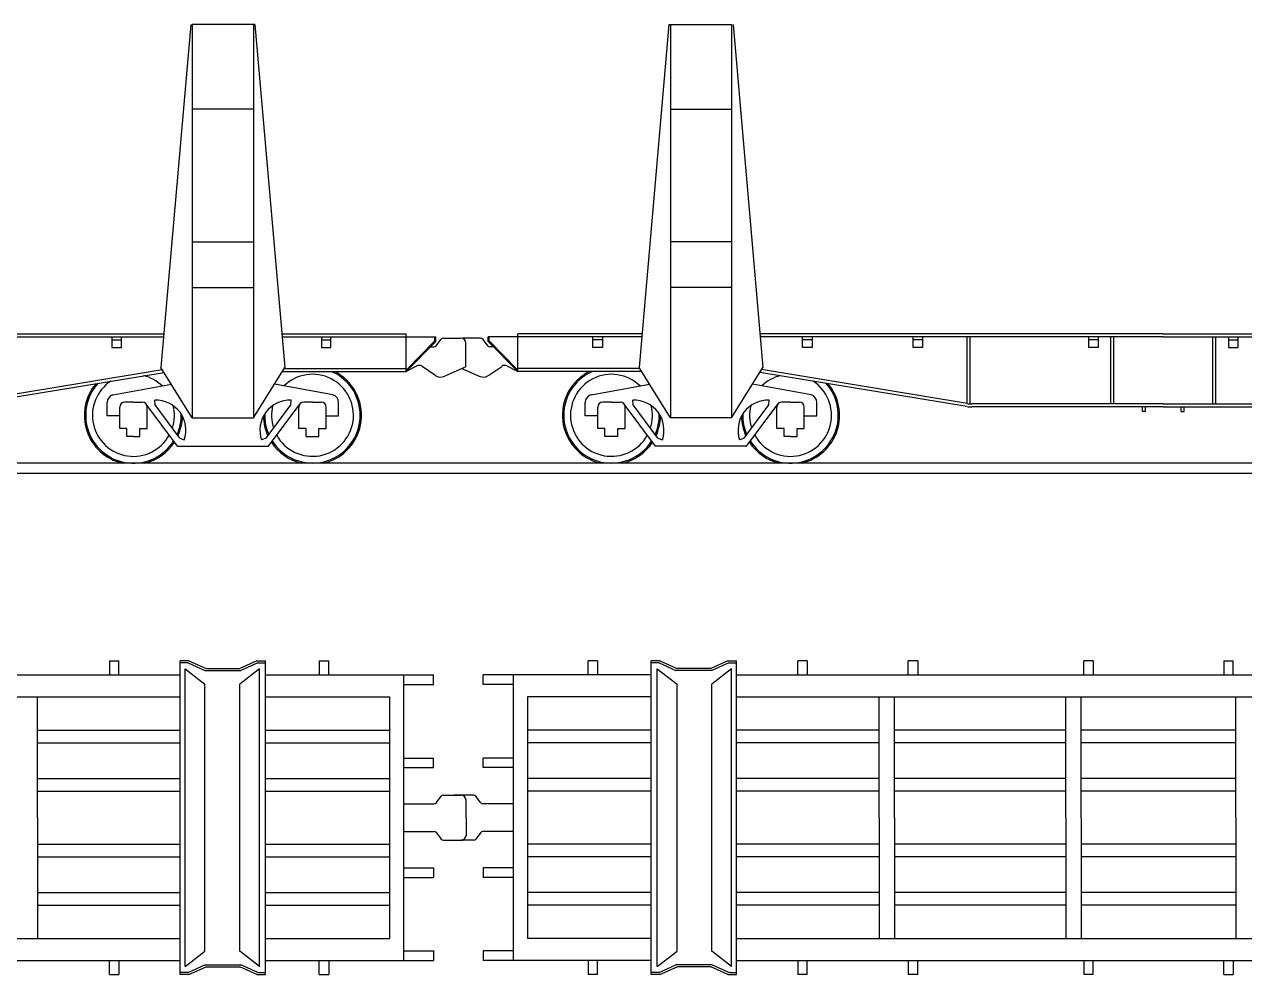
# Model space of a CAD drawing. Extents: x 232357 to 307872, y -9829 to 33775.
# Drawn here: x 281985 to 294250, y 21178 to 30725 of the extents above; entities that cross this region are included whole.
import ezdxf

# ---------------------------------------------------------------- set-up
doc = ezdxf.new("R2010")
doc.units = 0
doc.header["$LTSCALE"] = 750
doc.header["$MEASUREMENT"] = 0
doc.layers.get('0').update_dxf_attribs({"linetype": 'CONTINUOUS'})

msp = doc.modelspace()

# ---------------------------------------------------------------- linework, layer by layer
at = {"color": 0, "linetype": 'Continuous', "lineweight": -2}
for p, q in [((283658, 30725), (283358, 27278)), ((284303, 30725), (283673, 30725)), ((283673, 30725), (283673, 26773)), ((284289, 30725), (284289, 26773)), ((284303, 30725), (284603, 27278)), ((288464, 30725), (288163, 27278)), ((288464, 30725), (289094, 30725)), ((288478, 30725), (288478, 26773)), ((289094, 30725), (289094, 26773)), ((289108, 30725), (289409, 27278)), ((284289, 29873), (283673, 29873)), ((288478, 29873), (289094, 29873)), ((283673, 28540), (284289, 28540)), ((289094, 28540), (288478, 28540)), ((283673, 28081), (284289, 28081)), ((289094, 28081), (288478, 28081)), ((279334, 27617), (283237, 27617)), ((279334, 27617), (283384, 27617)), ((284577, 27617), (285821, 27617)), ((285821, 27238), (285821, 27617)), ((286946, 27238), (286946, 27617)), ((288190, 27617), (286946, 27617)), ((293433, 27617), (289383, 27617)), ((293433, 27617), (289530, 27617)), ((293433, 27617), (297484, 27617)), ((293433, 27617), (297336, 27617)), ((279334, 27587), (283382, 27587)), ((282865, 27587), (282865, 27478)), ((282865, 27557), (282960, 27557)), ((282865, 27478), (282960, 27478)), ((282960, 27478), (282960, 27587)), ((284580, 27587), (286121, 27587)), ((284972, 27587), (284972, 27478)), ((284972, 27557), (285067, 27557)), ((284972, 27478), (285067, 27478)), ((285067, 27478), (285067, 27587)), ((285821, 27251), (286110, 27544)), ((285821, 27251), (286110, 27544)), ((285821, 27238), (286121, 27538)), ((285821, 27238), (286121, 27538)), ((286066, 27484), (286100, 27484)), ((286110, 27544), (286110, 27587)), ((286121, 27538), (286121, 27587)), ((286124, 27496), (286172, 27560)), ((286196, 27572), (286372, 27572)), ((286571, 27572), (286395, 27572)), ((286422, 27283), (286422, 27522)), ((286643, 27496), (286595, 27560)), ((286646, 27538), (286646, 27587)), ((288187, 27587), (286646, 27587)), ((286946, 27238), (286646, 27538)), ((286946, 27238), (286646, 27538)), ((286657, 27544), (286657, 27587)), ((286946, 27251), (286657, 27544)), ((286946, 27251), (286657, 27544)), ((286701, 27484), (286667, 27484)), ((287700, 27478), (287700, 27587)), ((287795, 27557), (287700, 27557)), ((287795, 27478), (287700, 27478)), ((287795, 27587), (287795, 27478)), ((293433, 27587), (289385, 27587)), ((289807, 27478), (289807, 27587)), ((289902, 27557), (289807, 27557)), ((289902, 27478), (289807, 27478)), ((289902, 27587), (289902, 27478)), ((290918, 27478), (290918, 27587)), ((291013, 27557), (290918, 27557)), ((291013, 27478), (290918, 27478)), ((291013, 27587), (291013, 27478)), ((291460, 26915), (291460, 27587)), ((291490, 26915), (291490, 27587)), ((292683, 27478), (292683, 27587)), ((292777, 27557), (292683, 27557)), ((292777, 27478), (292683, 27478)), ((292777, 27587), (292777, 27478)), ((292904, 26915), (292904, 27587)), ((292904, 26915), (292904, 27587)), ((292934, 26915), (292934, 27587)), ((292934, 26915), (292934, 27587)), ((293433, 27587), (297481, 27587)), ((293932, 26915), (293932, 27587)), ((293932, 26915), (293932, 27587)), ((293962, 26915), (293962, 27587)), ((293962, 26915), (293962, 27587)), ((294089, 27587), (294089, 27478)), ((294089, 27557), (294184, 27557)), ((294089, 27478), (294184, 27478)), ((294184, 27478), (294184, 27587)), ((281307, 26915), (283371, 27257)), ((281309, 26885), (283389, 27229)), ((283673, 26773), (283358, 27278)), ((284289, 26773), (284603, 27278)), ((284578, 27238), (285821, 27238)), ((284597, 27268), (285821, 27268)), ((284738, 27238), (285821, 27238)), ((284767, 27268), (285821, 27268)), ((285932, 27293), (285821, 27238)), ((286112, 27199), (285984, 27289)), ((286422, 27283), (286210, 27190)), ((286383, 27266), (286557, 27190)), ((286654, 27199), (286783, 27289)), ((286834, 27293), (286946, 27238)), ((288000, 27268), (286946, 27268)), ((288170, 27268), (286946, 27268)), ((288029, 27238), (286946, 27238)), ((288189, 27238), (286946, 27238)), ((288478, 26773), (288163, 27278)), ((289094, 26773), (289409, 27278)), ((291458, 26885), (289378, 27229)), ((291460, 26915), (289395, 27257)), ((282875, 27003), (283463, 27109)), ((285086, 27003), (284498, 27109)), ((287681, 27003), (288269, 27109)), ((289892, 27003), (289304, 27109)), ((282817, 26792), (282817, 26926)), ((282943, 26665), (282943, 26879)), ((283081, 26929), (282993, 26929)), ((283081, 26929), (283169, 26929)), ((283081, 26929), (283169, 26929)), ((283523, 26486), (283209, 26909)), ((283523, 26486), (283209, 26909)), ((283219, 26665), (283219, 26879)), ((283219, 26665), (283219, 26879)), ((283298, 26902), (283296, 26949)), ((283298, 26902), (283296, 26949)), ((283548, 26566), (283298, 26902)), ((283548, 26566), (283298, 26902)), ((284414, 26566), (284663, 26902)), ((284438, 26486), (284753, 26909)), ((284663, 26902), (284665, 26949)), ((284663, 26902), (284665, 26949)), ((284743, 26665), (284743, 26879)), ((284743, 26665), (284743, 26879)), ((284881, 26929), (284793, 26929)), ((284881, 26929), (284793, 26929)), ((284881, 26929), (284969, 26929)), ((285019, 26665), (285019, 26879)), ((285144, 26792), (285144, 26926)), ((287622, 26792), (287622, 26926)), ((287748, 26665), (287748, 26879)), ((287886, 26929), (287798, 26929)), ((287886, 26929), (287974, 26929)), ((287886, 26929), (287974, 26929)), ((288329, 26486), (288014, 26909)), ((288024, 26665), (288024, 26879)), ((288024, 26665), (288024, 26879)), ((288103, 26902), (288102, 26949)), ((288103, 26902), (288102, 26949)), ((288353, 26566), (288103, 26902)), ((289219, 26566), (289469, 26902)), ((289219, 26566), (289469, 26902)), ((289244, 26486), (289558, 26909)), ((289244, 26486), (289558, 26909)), ((289469, 26902), (289471, 26949)), ((289469, 26902), (289471, 26949)), ((289548, 26665), (289548, 26879)), ((289548, 26665), (289548, 26879)), ((289686, 26929), (289598, 26929)), ((289686, 26929), (289598, 26929)), ((289686, 26929), (289774, 26929)), ((289824, 26665), (289824, 26879)), ((289950, 26792), (289950, 26926)), ((293433, 26881), (291507, 26881)), ((293433, 26911), (291509, 26911)), ((293225, 26836), (293225, 26881)), ((293225, 26836), (293225, 26881)), ((293255, 26836), (293255, 26881)), ((293255, 26836), (293255, 26881)), ((293433, 26911), (295357, 26911)), ((293433, 26881), (295359, 26881)), ((293611, 26836), (293611, 26881)), ((293611, 26836), (293611, 26881)), ((293641, 26836), (293641, 26881)), ((293641, 26836), (293641, 26881)), ((282866, 26792), (282817, 26792)), ((282943, 26792), (282866, 26792)), ((282943, 26792), (282866, 26792)), ((283673, 26773), (284289, 26773)), ((285019, 26792), (285144, 26792)), ((285096, 26792), (285144, 26792)), ((287671, 26792), (287622, 26792)), ((287748, 26792), (287622, 26792)), ((289094, 26773), (288478, 26773)), ((289824, 26792), (289901, 26792)), ((289824, 26792), (289901, 26792)), ((289901, 26792), (289950, 26792)), ((293255, 26836), (293225, 26836)), ((293255, 26836), (293225, 26836)), ((293611, 26836), (293641, 26836)), ((293611, 26836), (293641, 26836)), ((283016, 26665), (282943, 26665)), ((283016, 26665), (282943, 26665)), ((283016, 26585), (283016, 26665)), ((283016, 26585), (283016, 26665)), ((283146, 26665), (283219, 26665)), ((283146, 26585), (283146, 26665)), ((283146, 26665), (283219, 26665)), ((283146, 26585), (283146, 26665)), ((284816, 26665), (284743, 26665)), ((284816, 26585), (284816, 26665)), ((284946, 26585), (284946, 26665)), ((284946, 26585), (284946, 26665)), ((284946, 26665), (285019, 26665)), ((287821, 26665), (287748, 26665)), ((287821, 26585), (287821, 26665)), ((287821, 26585), (287821, 26665)), ((287951, 26585), (287951, 26665)), ((287951, 26665), (288024, 26665)), ((289621, 26665), (289548, 26665)), ((289621, 26665), (289548, 26665)), ((289621, 26585), (289621, 26665)), ((289621, 26585), (289621, 26665)), ((289751, 26585), (289751, 26665)), ((289751, 26665), (289824, 26665)), ((289751, 26585), (289751, 26665)), ((289751, 26665), (289824, 26665)), ((283081, 26585), (283016, 26585)), ((283081, 26585), (283146, 26585)), ((283081, 26585), (283146, 26585)), ((283548, 26566), (283592, 26551)), ((283548, 26566), (283592, 26551)), ((284414, 26566), (284369, 26551)), ((284414, 26566), (284369, 26551)), ((284816, 26585), (284946, 26585)), ((287951, 26585), (287821, 26585)), ((288353, 26566), (288398, 26551)), ((288353, 26566), (288398, 26551)), ((289219, 26566), (289175, 26551)), ((289219, 26566), (289175, 26551)), ((289686, 26585), (289621, 26585)), ((289686, 26585), (289621, 26585)), ((289686, 26585), (289751, 26585)), ((283523, 26486), (284438, 26486)), ((289244, 26486), (288329, 26486)), ((300770, 26317), (232993, 26317)), ((300770, 26213), (232993, 26213)), ((282842, 24331), (282936, 24331)), ((282842, 24331), (282936, 24331)), ((282842, 24331), (282842, 24189)), ((282936, 24189), (282936, 24331)), ((283551, 21178), (283551, 24331)), ((283638, 24331), (283551, 24331)), ((283630, 24309), (283551, 24309)), ((283630, 24309), (283800, 24233)), ((283638, 24331), (283811, 24252)), ((284323, 24331), (284151, 24252)), ((284332, 24309), (284162, 24233)), ((284323, 24331), (284410, 24331)), ((284332, 24309), (284410, 24309)), ((284410, 21178), (284410, 24331)), ((284949, 24331), (284949, 24189)), ((284949, 24331), (285044, 24331)), ((284949, 24331), (285044, 24331)), ((285044, 24189), (285044, 24331)), ((287652, 24189), (287652, 24331)), ((287747, 24331), (287652, 24331)), ((287747, 24331), (287652, 24331)), ((287747, 24331), (287747, 24189)), ((288285, 21178), (288285, 24331)), ((288372, 24331), (288285, 24331)), ((288364, 24309), (288285, 24309)), ((288364, 24309), (288534, 24233)), ((288372, 24331), (288545, 24252)), ((289057, 24331), (288885, 24252)), ((289066, 24309), (288896, 24233)), ((289057, 24331), (289144, 24331)), ((289066, 24309), (289144, 24309)), ((289144, 21178), (289144, 24331)), ((289854, 24331), (289759, 24331)), ((289854, 24331), (289759, 24331)), ((289759, 24189), (289759, 24331)), ((289854, 24331), (289854, 24189)), ((290965, 24331), (290870, 24331)), ((290965, 24331), (290870, 24331)), ((290870, 24189), (290870, 24331)), ((290965, 24331), (290965, 24189)), ((292729, 24331), (292634, 24331)), ((292729, 24331), (292634, 24331)), ((292634, 24189), (292634, 24331)), ((292729, 24331), (292634, 24331)), ((292634, 24189), (292634, 24331)), ((292729, 24331), (292634, 24331)), ((292729, 24331), (292729, 24189)), ((292729, 24331), (292729, 24189)), ((294041, 24331), (294041, 24189)), ((294041, 24331), (294136, 24331)), ((294041, 24331), (294136, 24331)), ((294136, 24189), (294136, 24331)), ((275070, 24189), (283551, 24189)), ((283602, 21260), (283602, 24249)), ((283602, 24249), (283800, 24097)), ((283800, 24233), (284162, 24233)), ((283811, 24252), (284151, 24252)), ((284348, 24249), (284151, 24097)), ((284348, 21260), (284348, 24249)), ((284410, 24189), (285797, 24189)), ((285797, 24189), (286097, 24189)), ((285797, 24189), (285797, 21319)), ((286097, 24092), (286097, 24189)), ((286598, 24092), (286598, 24189)), ((286898, 24189), (286598, 24189)), ((288285, 24189), (286898, 24189)), ((286898, 24189), (286898, 21319)), ((288347, 21260), (288347, 24249)), ((288347, 24249), (288545, 24097)), ((288896, 24233), (288534, 24233)), ((288885, 24252), (288545, 24252)), ((289093, 24249), (288896, 24097)), ((289093, 21260), (289093, 24249)), ((289144, 24189), (297626, 24189)), ((283800, 21412), (283800, 24097)), ((284151, 21412), (284151, 24097)), ((285797, 24092), (286097, 24092)), ((286898, 24092), (286598, 24092)), ((288545, 21412), (288545, 24097)), ((288896, 21412), (288896, 24097)), ((275070, 23969), (283551, 23969)), ((282117, 22754), (282117, 23969)), ((284410, 23969), (285655, 23969)), ((285655, 23969), (285655, 21539)), ((288285, 23969), (287041, 23969)), ((287041, 23969), (287041, 21539)), ((289144, 23969), (297626, 23969)), ((290578, 22754), (290578, 23969)), ((290732, 22754), (290732, 23969)), ((292454, 22754), (292454, 23969)), ((292454, 22754), (292454, 23969)), ((292608, 22754), (292608, 23969)), ((292608, 22754), (292608, 23969)), ((294162, 22754), (294162, 23969)), ((282117, 23633), (283551, 23633)), ((284410, 23633), (285655, 23633)), ((288285, 23633), (287041, 23633)), ((290578, 23633), (289144, 23633)), ((292454, 23633), (290732, 23633)), ((294162, 23633), (292608, 23633)), ((282117, 23508), (283551, 23508)), ((284410, 23508), (285655, 23508)), ((288285, 23508), (287041, 23508)), ((290578, 23508), (289144, 23508)), ((292454, 23508), (290732, 23508)), ((294162, 23508), (292608, 23508)), ((285797, 23354), (286097, 23354)), ((286097, 23257), (286097, 23354)), ((286898, 23354), (286598, 23354)), ((286598, 23257), (286598, 23354)), ((285797, 23257), (286097, 23257)), ((286898, 23257), (286598, 23257)), ((282117, 23147), (283551, 23147)), ((284410, 23147), (285655, 23147)), ((288285, 23147), (287041, 23147)), ((290578, 23147), (289144, 23147)), ((292454, 23147), (290732, 23147)), ((294162, 23147), (292608, 23147)), ((282117, 23022), (283551, 23022)), ((284410, 23022), (285655, 23022)), ((286126, 22906), (286174, 22970)), ((286198, 22982), (286374, 22982)), ((286498, 22982), (286322, 22982)), ((286570, 22906), (286522, 22970)), ((288285, 23022), (287041, 23022)), ((290578, 23022), (289144, 23022)), ((292454, 23022), (290732, 23022)), ((294162, 23022), (292608, 23022)), ((285797, 22894), (286102, 22894)), ((286424, 22754), (286424, 22932)), ((286424, 22754), (286424, 22932)), ((286898, 22894), (286594, 22894)), ((282117, 22754), (282117, 21539)), ((286424, 22754), (286424, 22577)), ((286424, 22754), (286424, 22577)), ((290578, 22754), (290578, 21539)), ((290732, 22754), (290732, 21539)), ((292454, 22754), (292454, 21539)), ((292454, 22754), (292454, 21539)), ((292608, 22754), (292608, 21539)), ((292608, 22754), (292608, 21539)), ((294162, 22754), (294162, 21539)), ((285797, 22615), (286102, 22615)), ((286126, 22603), (286174, 22539)), ((286570, 22603), (286522, 22539)), ((286898, 22615), (286594, 22615)), ((282117, 22487), (283551, 22487)), ((284410, 22487), (285655, 22487)), ((286198, 22527), (286374, 22527)), ((286498, 22527), (286374, 22527)), ((288285, 22487), (287041, 22487)), ((290578, 22487), (289144, 22487)), ((292454, 22487), (290732, 22487)), ((294162, 22487), (292608, 22487)), ((282117, 22362), (283551, 22362)), ((284410, 22362), (285655, 22362)), ((288285, 22362), (287041, 22362)), ((290578, 22362), (289144, 22362)), ((292454, 22362), (290732, 22362)), ((294162, 22362), (292608, 22362)), ((285797, 22252), (286097, 22252)), ((286097, 22252), (286097, 22155)), ((286898, 22252), (286598, 22252)), ((286598, 22252), (286598, 22155)), ((285797, 22155), (286097, 22155)), ((286898, 22155), (286598, 22155)), ((282117, 22001), (283551, 22001)), ((284410, 22001), (285655, 22001)), ((288285, 22001), (287041, 22001)), ((290578, 22001), (289144, 22001)), ((292454, 22001), (290732, 22001)), ((294162, 22001), (292608, 22001)), ((282117, 21876), (283551, 21876)), ((284410, 21876), (285655, 21876)), ((288285, 21876), (287041, 21876)), ((290578, 21876), (289144, 21876)), ((292454, 21876), (290732, 21876)), ((294162, 21876), (292608, 21876)), ((275070, 21539), (283551, 21539)), ((284410, 21539), (285655, 21539)), ((288285, 21539), (287041, 21539)), ((289144, 21539), (297626, 21539)), ((283602, 21260), (283800, 21412)), ((284348, 21260), (284151, 21412)), ((285797, 21417), (286097, 21417)), ((286097, 21417), (286097, 21319)), ((286898, 21417), (286598, 21417)), ((286598, 21417), (286598, 21319)), ((288347, 21260), (288545, 21412)), ((289093, 21260), (288896, 21412)), ((275070, 21319), (283551, 21319)), ((282842, 21178), (282842, 21319)), ((282936, 21319), (282936, 21178)), ((283630, 21199), (283800, 21276)), ((283638, 21178), (283811, 21257)), ((283800, 21276), (284162, 21276)), ((283811, 21257), (284151, 21257)), ((284323, 21178), (284151, 21257)), ((284332, 21199), (284162, 21276)), ((284410, 21319), (285797, 21319)), ((284949, 21178), (284949, 21319)), ((285044, 21319), (285044, 21178)), ((285797, 21319), (286097, 21319)), ((286898, 21319), (286598, 21319)), ((288285, 21319), (286898, 21319)), ((287652, 21319), (287652, 21178)), ((287747, 21178), (287747, 21319)), ((288364, 21199), (288534, 21276)), ((288372, 21178), (288545, 21257)), ((288896, 21276), (288534, 21276)), ((288885, 21257), (288545, 21257)), ((289057, 21178), (288885, 21257)), ((289066, 21199), (288896, 21276)), ((289144, 21319), (297626, 21319)), ((289759, 21319), (289759, 21178)), ((289854, 21178), (289854, 21319)), ((290870, 21319), (290870, 21178)), ((290965, 21178), (290965, 21319)), ((292634, 21319), (292634, 21178)), ((292634, 21319), (292634, 21178)), ((292729, 21178), (292729, 21319)), ((292729, 21178), (292729, 21319)), ((294041, 21178), (294041, 21319)), ((294136, 21319), (294136, 21178)), ((282842, 21178), (282936, 21178)), ((282842, 21178), (282936, 21178)), ((283630, 21199), (283551, 21199)), ((283638, 21178), (283551, 21178)), ((284323, 21178), (284410, 21178)), ((284332, 21199), (284410, 21199)), ((284949, 21178), (285044, 21178)), ((284949, 21178), (285044, 21178)), ((287747, 21178), (287652, 21178)), ((287747, 21178), (287652, 21178)), ((288364, 21199), (288285, 21199)), ((288372, 21178), (288285, 21178)), ((289057, 21178), (289144, 21178)), ((289066, 21199), (289144, 21199)), ((289854, 21178), (289759, 21178)), ((289854, 21178), (289759, 21178)), ((290965, 21178), (290870, 21178)), ((290965, 21178), (290870, 21178)), ((292729, 21178), (292634, 21178)), ((292729, 21178), (292634, 21178)), ((292729, 21178), (292634, 21178)), ((292729, 21178), (292634, 21178)), ((294041, 21178), (294136, 21178)), ((294041, 21178), (294136, 21178))]:
    msp.add_line(p, q, dxfattribs=at)
for centre, radius, start, end in [((286100, 27514), 30, 270, 323.0992), ((286196, 27542), 30, 90, 143.0992), ((286368, 27522), 50, 90, 90.0008), ((286368, 27522), 50, 90, 90.0008), ((286372, 27522), 50, 0, 90), ((286395, 27522), 50, 90, 103.3356), ((286399, 27522), 50, 89.9992, 90), ((286399, 27522), 50, 89.9992, 90), ((286571, 27542), 30, 36.9008, 90), ((286667, 27514), 30, 216.9008, 270), ((284881, 26797), 480, 212.6956, 66.8174), ((284881, 26797), 493, 283.2172, 63.4961), ((285955, 27249), 50, 54.9394, 117.0881), ((286812, 27249), 50, 62.9119, 125.0606), ((287886, 26797), 493, 116.5039, 256.7828), ((287886, 26797), 480, 113.1826, 327.3044), ((283081, 26797), 493, 139.6237, 256.7828), ((283081, 26797), 480, 137.7436, 327.3044), ((283081, 26797), 412, 123.3307, 330.9267), ((283081, 26797), 412, 45.7804, 75.467), ((283081, 26797), 412, 45.7804, 75.467), ((284881, 26797), 412, 209.0733, 134.2196), ((286170, 27281), 100, 234.9394, 293.7028), ((286597, 27281), 100, 246.2972, 305.0606), ((287886, 26797), 412, 45.7804, 330.9267), ((289686, 26797), 480, 212.6956, 42.2564), ((289686, 26797), 412, 209.0733, 56.6693), ((289686, 26797), 412, 104.533, 134.2196), ((289686, 26797), 412, 104.533, 134.2196), ((289686, 26797), 493, 283.2172, 40.3763), ((282897, 26926), 80, 105.9176, 180), ((285064, 26926), 80, 0, 74.0824), ((287702, 26926), 80, 105.9176, 180), ((289870, 26926), 80, 0, 74.0824), ((282993, 26879), 50, 90, 180), ((283169, 26879), 50, 0, 90), ((283169, 26879), 50, 0, 90), ((283308, 26648), 301, 341.0153, 92.2428), ((283308, 26648), 301, 341.0153, 92.2428), ((283081, 26797), 412, 341.7522, 13.6607), ((283081, 26797), 412, 341.7522, 13.6607), ((284654, 26648), 301, 87.7572, 198.9847), ((284881, 26797), 412, 166.3393, 198.2478), ((284793, 26879), 50, 90, 180), ((284793, 26879), 50, 90, 180), ((284969, 26879), 50, 0, 90), ((284969, 26879), 50, 0, 90), ((287798, 26879), 50, 90, 180), ((287798, 26879), 50, 90, 180), ((287974, 26879), 50, 0, 90), ((287974, 26879), 50, 0, 90), ((288113, 26648), 301, 341.0153, 92.2428), ((287886, 26797), 412, 341.7522, 13.6607), ((289459, 26648), 301, 87.7572, 198.9847), ((289459, 26648), 301, 87.7572, 198.9847), ((289686, 26797), 412, 166.3393, 198.2478), ((289686, 26797), 412, 166.3393, 198.2478), ((289598, 26879), 50, 90, 180), ((289598, 26879), 50, 90, 180), ((289774, 26879), 50, 0, 90), ((291507, 27181), 300, 260.6011, 270), ((291507, 27181), 300, 260.6011, 270), ((291509, 27211), 300, 260.6011, 270), ((291509, 27211), 300, 260.6011, 270), ((283081, 26797), 480, 336.2114, 1.7204), ((283081, 26797), 480, 336.2114, 1.7204), ((283081, 26797), 493, 335.3534, 359.0501), ((283081, 26797), 493, 335.3534, 359.0501), ((284881, 26797), 493, 180.9499, 204.6466), ((284881, 26797), 480, 178.2796, 203.7886), ((287886, 26797), 480, 336.2114, 1.7204), ((287886, 26797), 493, 335.3534, 359.0501), ((289686, 26797), 493, 180.9499, 204.6466), ((289686, 26797), 493, 180.9499, 204.6466), ((289686, 26797), 480, 178.2796, 203.7886), ((289686, 26797), 480, 178.2796, 203.7886), ((283081, 26797), 493, 283.2172, 326.7327), ((284881, 26797), 493, 213.2673, 256.7828), ((287886, 26797), 493, 283.2172, 326.7327), ((289686, 26797), 493, 213.2673, 256.7828), ((286198, 22952), 30, 90, 143.0992), ((286304, 22932), 50, 79.9101, 90), ((286322, 22932), 50, 90, 100.0899), ((286374, 22932), 50, 0, 90), ((286374, 22932), 50, 0, 90), ((286374, 22932), 50, 79.9101, 90), ((286391, 22932), 50, 90, 100.0899), ((286498, 22952), 30, 36.9008, 90), ((286102, 22924), 30, 270, 323.0992), ((286594, 22924), 30, 216.9008, 270), ((286102, 22585), 30, 36.9008, 90), ((286374, 22577), 50, 270, 0), ((286374, 22577), 50, 270, 0), ((286594, 22585), 30, 90, 143.0992), ((286198, 22557), 30, 216.9008, 270), ((286304, 22577), 50, 270, 280.0899), ((286322, 22577), 50, 259.9101, 270), ((286374, 22577), 50, 270, 280.0899), ((286391, 22577), 50, 259.9101, 270), ((286498, 22557), 30, 270, 323.0992)]:
    msp.add_arc(centre, radius, start, end, dxfattribs=at)

doc.saveas('drawing.dxf')
